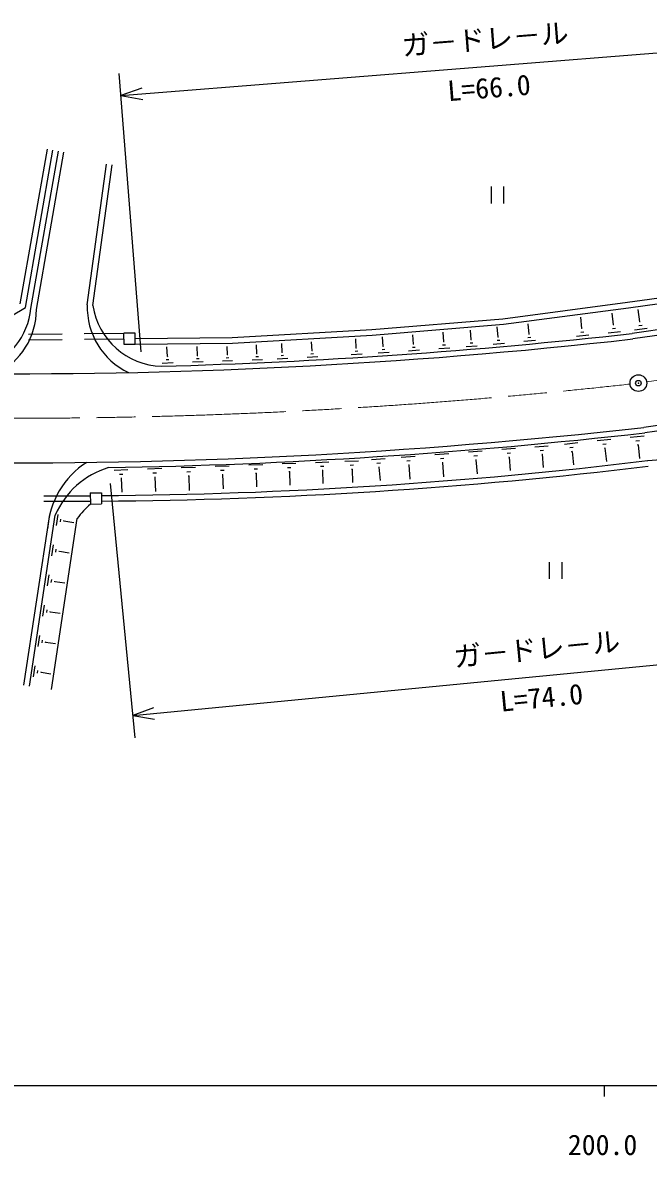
# Model space of a CAD drawing. Units: millimetres, scale not verified. Extents: x 40000 to 680000, y 20000 to 380000.
# Drawn here: x 215788 to 271952, y 198715 to 300448 of the extents above; entities that cross this region are included whole.
import ezdxf
from ezdxf.enums import TextEntityAlignment as Align

# ---------------------------------------------------------------- set-up
doc = ezdxf.new("R2010")
doc.units = ezdxf.units.MM
doc.header["$LTSCALE"] = 1000
doc.header["$PDMODE"] = 32
doc.header["$PDSIZE"] = 500
doc.linetypes.add('CHAIN', pattern=[18.5, 12, -1.5, 3.5, -1.5])
for name, color, linetype, lineweight in [('M-BGD', 7, 'Continuous', 25), ('M-BMK', 2, 'CHAIN', 13), ('M-BMK-SRVR', 3, 'Continuous', 25), ('M-TTL-BAND', 7, 'Continuous', 25)]:
    doc.layers.add(name, color=color, linetype=linetype, lineweight=lineweight)
doc.styles.add('@ＭＳ ゴシック', font='')
doc.styles.add('ＭＳ ゴシック', font='')
doc.styles.get('@ＭＳ ゴシック').set_extended_font_data('@MS Gothic')
doc.styles.get('ＭＳ ゴシック').set_extended_font_data('MS Gothic')

msp = doc.modelspace()

# ---------------------------------------------------------------- linework, layer by layer
at = {"layer": 'M-BGD'}
for p, q in [((224603, 293899), (290394, 299131)), ((226434, 270882), (224445, 295893)), ((226488, 294569), (224603, 293899)), ((224603, 293899), (226570, 293536)), ((215577, 275182), (218006, 289076)), ((216031, 274870), (218499, 288990)), ((216523, 274784), (218992, 288904)), ((217016, 274698), (219484, 288818)), ((221590, 275102), (223321, 287739)), ((222085, 275034), (223816, 287671)), ((257832, 285720), (257832, 284220)), ((258957, 285720), (258957, 284220)), ((288730, 277942), (270092, 275306)), ((370631, 278115), (271561, 264101)), ((289300, 277518), (270160, 274811)), ((299242, 276096), (270552, 272038)), ((212806, 272943), (216031, 274870)), ((270092, 275306), (258891, 273831)), ((270160, 274811), (258944, 273334)), ((292264, 275614), (270489, 272534)), ((271195, 273584), (271039, 274683)), ((258891, 273831), (247122, 272856)), ((265985, 272976), (265878, 273995)), ((268828, 273297), (268715, 274368)), ((247122, 272856), (234602, 272130)), ((258944, 273334), (247157, 272357)), ((253587, 271780), (253522, 272656)), ((256046, 271962), (255982, 272837)), ((258474, 272210), (258391, 273137)), ((261241, 272465), (261157, 273410)), ((266156, 272663), (265883, 272634)), ((266019, 272980), (265951, 272973)), ((269464, 272678), (268333, 272560)), ((269005, 272973), (268722, 272943)), ((268863, 273301), (268792, 273294)), ((271861, 272981), (270722, 272820)), ((271385, 273262), (271101, 273222)), ((271230, 273589), (271159, 273579)), ((216322, 272473), (219322, 272499)), ((216326, 271973), (219326, 271999)), ((221322, 272516), (224880, 272547)), ((221326, 272016), (224884, 272047)), ((225880, 272555), (224880, 272547)), ((224888, 271547), (224880, 272547)), ((225888, 271555), (225880, 272555)), ((234602, 272130), (225884, 272055)), ((234619, 271630), (225888, 271555)), ((247157, 272357), (234619, 271630)), ((239084, 270822), (239038, 271636)), ((241771, 270975), (241724, 271791)), ((245735, 271210), (245687, 272053)), ((248155, 271367), (248092, 272227)), ((250870, 271566), (250807, 272423)), ((253618, 271783), (253556, 271778)), ((256192, 271674), (255944, 271655)), ((256077, 271964), (256015, 271959)), ((259039, 271643), (258018, 271552)), ((258629, 271915), (258373, 271892)), ((258506, 272213), (258442, 272207)), ((261814, 271891), (260780, 271799)), ((261398, 272166), (261140, 272143)), ((261274, 272468), (261209, 272462)), ((266600, 272378), (265507, 272263)), ((225888, 271555), (224888, 271547)), ((228775, 270449), (228743, 271330)), ((231489, 270526), (231458, 271353)), ((234164, 270603), (234136, 271376)), ((236822, 270717), (236792, 271506)), ((236851, 270718), (236793, 270716)), ((239114, 270824), (239055, 270821)), ((241904, 270700), (241669, 270687)), ((241800, 270977), (241741, 270974)), ((246250, 270659), (245286, 270604)), ((245872, 270928), (245631, 270914)), ((245765, 271212), (245705, 271208)), ((248683, 270821), (247714, 270750)), ((248298, 271085), (248056, 271067)), ((248186, 271369), (248125, 271365)), ((251397, 271021), (250429, 270950)), ((251012, 271285), (250770, 271267)), ((250900, 271568), (250840, 271564)), ((254126, 271223), (253136, 271150)), ((253733, 271492), (253485, 271474)), ((256585, 271404), (255595, 271331)), ((229285, 269881), (228309, 269845)), ((228908, 270160), (228664, 270151)), ((228806, 270450), (228745, 270447)), ((231979, 269981), (231041, 269946)), ((231617, 270249), (231382, 270240)), ((231518, 270527), (231460, 270525)), ((234635, 270079), (233734, 270046)), ((234287, 270337), (234062, 270328)), ((234192, 270604), (234136, 270601)), ((237306, 270178), (236379, 270143)), ((236948, 270443), (236716, 270435)), ((239585, 270286), (238647, 270233)), ((239217, 270548), (238983, 270534)), ((242272, 270438), (241332, 270385)), ((296569, 267134), (271624, 263605)), ((264424, 262602), (265628, 262728)), ((267372, 262910), (268592, 263037)), ((267867, 262592), (268172, 262624)), ((270335, 263219), (271572, 263348)), ((270838, 262897), (271147, 262929)), ((270992, 262538), (271070, 262546)), ((271031, 262542), (271160, 261302)), ((271898, 261120), (295425, 262926)), ((249773, 261423), (251023, 261520)), ((252776, 261657), (254055, 261757)), ((255795, 261893), (257050, 261991)), ((256295, 261553), (256609, 261578)), ((258790, 262127), (260023, 262224)), ((259281, 261794), (259590, 261818)), ((261763, 262360), (262973, 262454)), ((262245, 262032), (262548, 262056)), ((262387, 261678), (262463, 261684)), ((262425, 261681), (262518, 260494)), ((264913, 262288), (265214, 262320)), ((265063, 261939), (265139, 261947)), ((265101, 261943), (265226, 260748)), ((268020, 262238), (268096, 262246)), ((268058, 262242), (268185, 261024)), ((230021, 260488), (231316, 260539)), ((233060, 260606), (234335, 260655)), ((236080, 260723), (237336, 260772)), ((239081, 260839), (240317, 260887)), ((239559, 260486), (239868, 260498)), ((242062, 260955), (243279, 261002)), ((242533, 260607), (242837, 260619)), ((244720, 261057), (245937, 261105)), ((245190, 260710), (245495, 260722)), ((247112, 261215), (248323, 261309)), ((247595, 260887), (247897, 260911)), ((247737, 260533), (247812, 260539)), ((247774, 260536), (247869, 259323)), ((250271, 261084), (250584, 261109)), ((250418, 260719), (250496, 260725)), ((250457, 260722), (250556, 259454)), ((253285, 261311), (253605, 261336)), ((253435, 260937), (253515, 260943)), ((253475, 260940), (253575, 259658)), ((256442, 261186), (256521, 261192)), ((256481, 261189), (256579, 259939)), ((259426, 261433), (259503, 261439)), ((259464, 261436), (259560, 260218)), ((223987, 260255), (225237, 260303)), ((224470, 259898), (224783, 259910)), ((224602, 259527), (224680, 259530)), ((224641, 259528), (224690, 258267)), ((226991, 260371), (228267, 260421)), ((227484, 260007), (227803, 260019)), ((227619, 259629), (227698, 259632)), ((227659, 259631), (227709, 258334)), ((230521, 260119), (230845, 260131)), ((230658, 259735), (230739, 259738)), ((230698, 259737), (230749, 258432)), ((233553, 260242), (233872, 260254)), ((233687, 259864), (233767, 259867)), ((233727, 259866), (233777, 258588)), ((236566, 260364), (236879, 260377)), ((236698, 259992), (236776, 259995)), ((236737, 259994), (236786, 258743)), ((239689, 260120), (239766, 260123)), ((239728, 260121), (239775, 258897)), ((242661, 260246), (242737, 260249)), ((242699, 260248), (242745, 259051)), ((245319, 260349), (245395, 260352)), ((245357, 260351), (245403, 259154)), ((223644, 259072), (225855, 236216)), ((217680, 257956), (221855, 257961)), ((217680, 257456), (221863, 257461)), ((221852, 258211), (222852, 258225)), ((221852, 258211), (221866, 257211)), ((222852, 258225), (222866, 257225)), ((221866, 257211), (222866, 257225)), ((215896, 240931), (218216, 256283)), ((216390, 240856), (218711, 256208)), ((218368, 240557), (220688, 255909)), ((218825, 255293), (218975, 256281)), ((219178, 255619), (219215, 255866)), ((219489, 255666), (219498, 255728)), ((219493, 255697), (220383, 255563)), ((218414, 252573), (218564, 253562)), ((218767, 252899), (218804, 253147)), ((219078, 252947), (219087, 253009)), ((219082, 252978), (219972, 252844)), ((263059, 251993), (263059, 250493)), ((264184, 251993), (264184, 250493)), ((218003, 249854), (218153, 250843)), ((218356, 250180), (218393, 250427)), ((218667, 250228), (218676, 250290)), ((218671, 250259), (219561, 250125)), ((217592, 247135), (217742, 248124)), ((217945, 247461), (217982, 247708)), ((218256, 247509), (218265, 247571)), ((218260, 247540), (219150, 247405)), ((217181, 244416), (217331, 245405)), ((225663, 238206), (298684, 245273)), ((217534, 244742), (217571, 244989)), ((217845, 244790), (217854, 244852)), ((217849, 244821), (218739, 244686)), ((216770, 241697), (216920, 242686)), ((217123, 242023), (217160, 242270)), ((217434, 242071), (217443, 242133)), ((217438, 242102), (218328, 241967)), ((227536, 238908), (225663, 238206)), ((225663, 238206), (227635, 237877))]:
    msp.add_line(p, q, dxfattribs=at)
for centre, radius, start, end in [((210329, 275362), 6221, 287.27805, 354.66759), ((210626, 274656), 6389, 296.06738, 0.37437), ((228069, 274877), 6483, 178.01177, 244.59706), ((228442, 276022), 6433, 188.83317, 268.22485), ((214971, 764914), 496000, 262.1166, 276.43407), ((214971, 764914), 495500, 271.53492, 276.43325), ((214971, 764914), 504000, 262.1166, 276.44696), ((214971, 764914), 504500, 270.96948, 276.44775), ((225675, 254492), 7671, 122.55395, 176.31551), ((225681, 253222), 7583, 106.6639, 156.80748), ((219947, 687263), 429298, 270.38836, 276.94971), ((219947, 687263), 429798, 270.38862, 276.94971), ((226814, 251549), 7518, 131.14967, 144.55748)]:
    msp.add_arc(centre, radius, start, end, dxfattribs=at)
at = {"layer": 'M-BMK'}
msp.add_line((369328, 281971), (271799, 268175), dxfattribs=at)
msp.add_arc((214971, 764914), 500000, 265.06729, 276.35461, dxfattribs=at)
at = {"layer": 'M-BMK-SRVR'}
msp.add_circle((271057, 268070), 750, dxfattribs=at)
msp.add_point((271057, 268070), dxfattribs=at)
at = {"layer": 'M-TTL-BAND'}
for p, q in [((40000, 205000), (579000, 205000)), ((268000, 205000), (268000, 204000))]:
    msp.add_line(p, q, dxfattribs=at)

# ---------------------------------------------------------------- texts
at = {"layer": 'M-BGD', "style": 'ＭＳ ゴシック'}
for rotation, p in [(4.547, (257419, 297512)), (5.527, (262077, 242735))]:
    msp.add_text('ガ－ドレ－ル', height=1833, rotation=rotation, dxfattribs=at).set_placement(p, align=Align.BOTTOM_CENTER)
at = {"layer": 'M-BGD', "style": '@ＭＳ ゴシック'}
for s, rotation, p in [('L=66.0', 4.547, (257578, 295518)), ('L=74.0', 5.528, (262270, 240744))]:
    msp.add_text(s, height=1833, rotation=rotation, dxfattribs=at).set_placement(p, align=Align.TOP_CENTER)
at = {"layer": 'M-TTL-BAND', "style": 'ＭＳ ゴシック'}
msp.add_text('200.0', height=1833, dxfattribs=at).set_placement((267844, 198195), align=Align.BOTTOM_CENTER)

doc.saveas('drawing.dxf')
